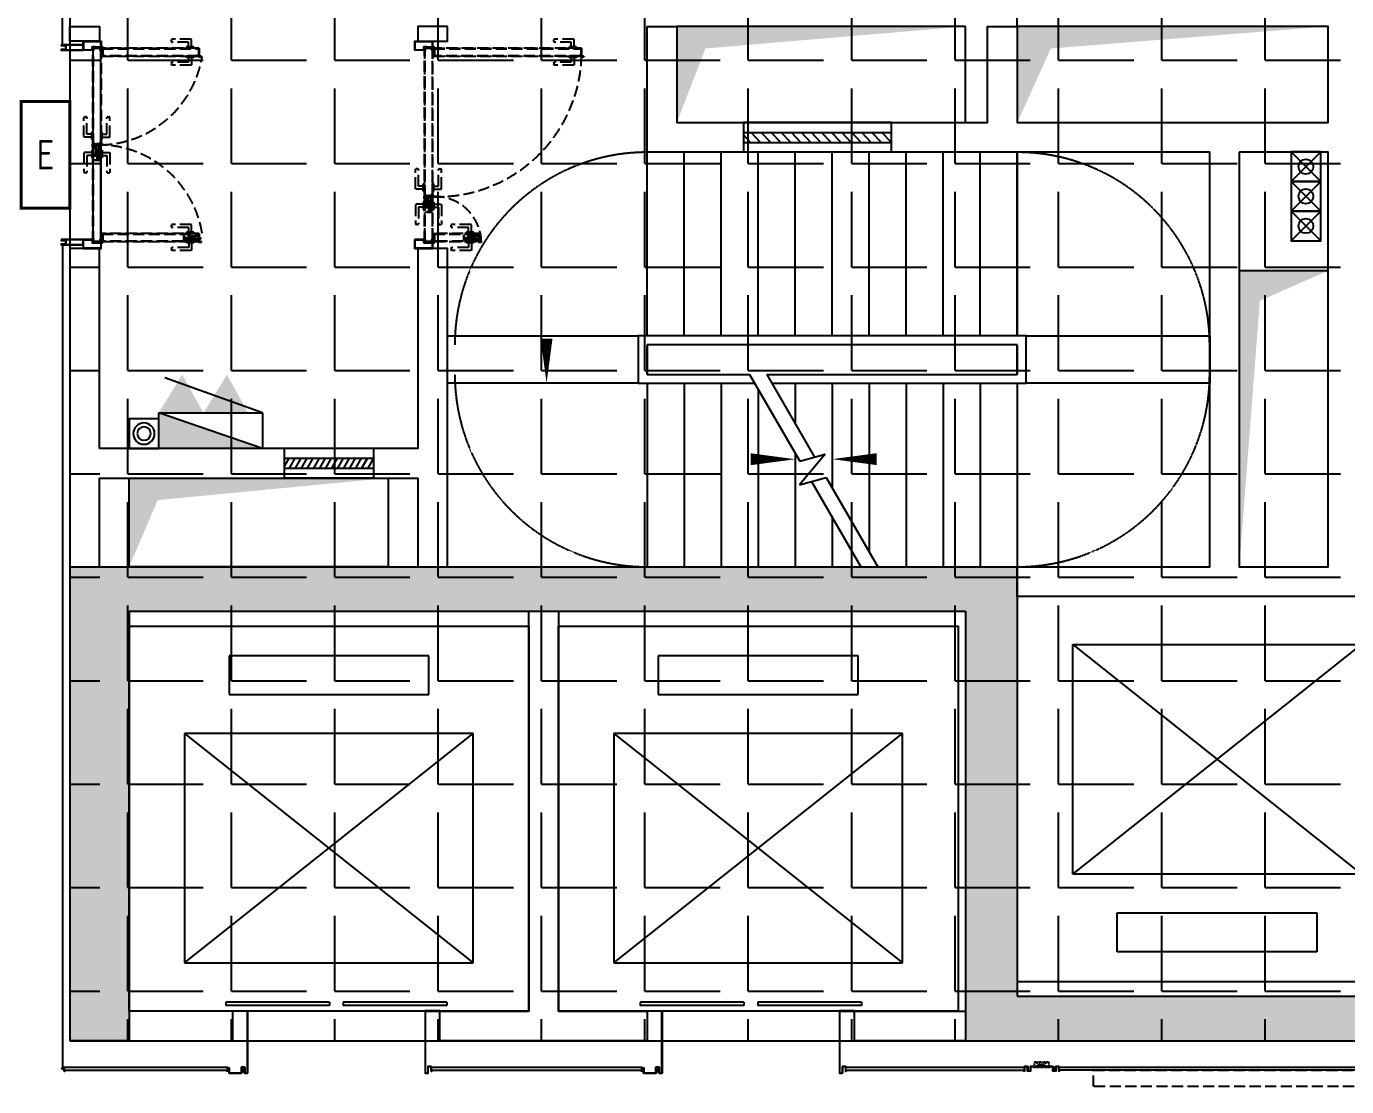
# Model space of a CAD drawing. Extents: x -284868 to 304789, y -137694 to 137894.
# Drawn here: x 134702 to 143621, y -12003 to -4843 of the extents above; entities that cross this region are included whole.
import ezdxf
from ezdxf.enums import TextEntityAlignment as Align

# ---------------------------------------------------------------- set-up
doc = ezdxf.new("R2010")
doc.units = 0
doc.linetypes.add('DASH', pattern=[0.35, 0.25, -0.1])
doc.layers.get('0').update_dxf_attribs({"linetype": 'CONTINUOUS'})
for name, color, linetype in [('0-墙', 4, 'CONTINUOUS'), ('0-建筑柱体', 251, 'CONTINUOUS'), ('0-消防栓(给排水)', 9, 'CONTINUOUS'), ('0-电梯', 3, 'CONTINUOUS'), ('0-窗', 11, 'CONTINUOUS'), ('0-非设计区域', 251, 'CONTINUOUS'), ('1P-DOOR-门扇', 2, 'CONTINUOUS'), ('1P-DP-门套', 2, 'CONTINUOUS'), ('EQUIP-应急', 3, 'CONTINUOUS'), ('P-完成面', 42, 'CONTINUOUS'), ('P-平面家具', 3, 'CONTINUOUS'), ('P-平面楼梯', 3, 'CONTINUOUS'), ('P-门扇', 6, 'CONTINUOUS')]:
    doc.layers.add(name, color=color, linetype=linetype)
doc.styles.add('_TEL_ATTDEF', font='GBENOR', dxfattribs={"width": 0.8, "height": 3, "bigfont": 'GBCBIG'})
doc.styles.add('_TEL_DIM', font='SIMPLEX', dxfattribs={"width": 0.8, "height": 3.5, "bigfont": 'HZTXT'})
pattern_1 = [(45, (-0.1692, 11.7), (-1.12253, 1.12253), []), (135, (-0.1692, 11.7), (-1.12253, -1.12253), [])]
pattern_2 = [(225, (0.1692, 38.3), (1.12253, -1.12253), []), (315, (0.1692, 38.3), (1.12253, 1.12253), [])]

# ---------------------------------------------------------------- blocks, each defined once
blk = doc.blocks.new('213r5467')
for p, q in [((-90909.2, -260063), (-90909.2, -260325.5)), ((-89559.2, -260063), (-90909.2, -260063)), ((-89559.2, -260325.5), (-89559.2, -260063)), ((-90909.2, -260325.5), (-89559.2, -260325.5)), ((-91209.2, -260588), (-91209.2, -262138)), ((-89259.2, -260588), (-91209.2, -260588)), ((-91209.2, -260588), (-89259.2, -262138)), ((-91209.2, -262138), (-89259.2, -260588)), ((-89259.2, -262138), (-89259.2, -260588)), ((-91209.2, -262138), (-89259.2, -262138))]:
    blk.add_line(p, q)
blk.add_lwpolyline([(-88884.2, -262463), (-91584.2, -262463), (-91584.2, -259863), (-88884.2, -259863), (-88884.2, -262463)])
blk = doc.blocks.new('sgASGHHHH')
for points in [[(-108645.8, -911224), (-109045.8, -910924), (-109045.8, -914124), (-108645.8, -914124)], [(-109045.8, -910924), (-108645.8, -911224), (-102995.8, -911224), (-102645.8, -910924)], [(-102645.8, -910924), (-102995.8, -911224), (-102995.8, -914124), (-102645.8, -913824)], [(-102645.8, -913824), (-102995.8, -914124), (-94145.8, -914124), (-94645.8, -913824)]]:
    blk.add_hatch(color=256).paths.add_polyline_path(points)
at = {"color": 4}
for p, q in [((-109045.8, -910924), (-109045.8, -914124)), ((-109045.8, -910924), (-102645.8, -910924)), ((-102645.8, -910924), (-102645.8, -913824)), ((-108645.8, -911224), (-108645.8, -914124)), ((-108645.8, -911224), (-102995.8, -911224)), ((-102995.8, -911224), (-102995.8, -914124)), ((-102645.8, -913824), (-94645.8, -913824)), ((-108645.8, -914124), (-109045.8, -914124)), ((-102995.8, -914124), (-94145.8, -914124))]:
    blk.add_line(p, q, dxfattribs=at)
blk = doc.blocks.new('A$C10332E08')
for p, q in [((250, 0), (0, 250)), ((250, 250), (0, 0))]:
    blk.add_line(p, q)
blk.add_lwpolyline([(0, 250), (250, 250), (250, 0), (0, 0)], close=True)
blk = doc.blocks.new('A$C2AC726D9')
for centre in [(18999.9, -23250), (18999.9, -23450), (18999.9, -23650)]:
    blk.add_circle(centre, 50)
at = {"xscale": -0.8000000000000087, "yscale": 0.8000000000000087, "zscale": 0.8, "rotation": 90}
for p in [(19099.9, -23150), (19099.9, -23350), (19099.9, -23550)]:
    blk.add_blockref('A$C10332E08', p, dxfattribs=at)
blk = doc.blocks.new('A$C5B4E3DF6')
for p, q in [((0, 240), (-658.7, 476.9)), ((-700, 0), (-700, 240)), ((0, 0), (-700, 240)), ((-700, 240), (0, 240)), ((0, 240), (0, 0)), ((0, 0), (-700, 0))]:
    blk.add_line(p, q)
for points in [[(-700, 240), (-541.4, 498.1), (-398.1, 240)], [(-398.1, 240), (-239.5, 498.1), (-96.1, 240)], [(-700, 0), (-700, 240), (0, 0)]]:
    blk.add_solid(points)
blk = doc.blocks.new('A$C2E9C7AB1')
blk.add_lwpolyline([(-200, 0), (0, 0), (0, -200), (-200, -200)], close=True)
for radius in [72.3, 45.5]:
    blk.add_circle((-100, -100), radius)
blk = doc.blocks.new('A$C3F6147FC')
blk.add_blockref('A$C5B4E3DF6', (1300, 7700))
at = {"xscale": -1, "rotation": 270}
blk.add_blockref('A$C2E9C7AB1', (600, 7900), dxfattribs=at)
blk = doc.blocks.new('$WINLIB2D$00000039')
at = {"color": 0}
for points in [[(-0.5, 0.5), (-0.5, -0.5)], [(0.5, 0.5), (-0.5, 0.5)], [(0.5, -0.5), (0.5, 0.5)], [(-0.5, 0.1667), (0.5, 0.1667)], [(-0.3839, -0.1667), (-0.448, 0.1667)], [(-0.3159, -0.1667), (-0.38, 0.1667)], [(-0.2479, -0.1667), (-0.312, 0.1667)], [(-0.1799, -0.1667), (-0.244, 0.1667)], [(-0.1119, -0.1667), (-0.176, 0.1667)], [(-0.0439, -0.1667), (-0.108, 0.1667)], [(0.0241, -0.1667), (-0.04, 0.1667)], [(0.0921, -0.1667), (0.028, 0.1667)], [(0.16, -0.1667), (0.0959, 0.1667)], [(0.228, -0.1667), (0.1639, 0.1667)], [(0.296, -0.1667), (0.2319, 0.1667)], [(0.364, -0.1667), (0.2999, 0.1667)], [(0.432, -0.1667), (0.3679, 0.1667)], [(0.5, -0.1667), (0.4359, 0.1667)], [(-0.4519, -0.1667), (-0.5, 0.0836)], [(-0.5, -0.1667), (0.5, -0.1667)], [(0.5, -0.5), (-0.5, -0.5)]]:
    blk.add_lwpolyline(points, dxfattribs=at)
blk = doc.blocks.new('$DORLIB2D$00000127')
at = {"color": 0}
for points in [[(-0.5333, 0.7949), (-0.5333, 0.6904)], [(-0.0333, 0.7949), (-0.5333, 0.7949)], [(-0.0333, 0.7949), (-0.0333, 0.6904)], [(0.5333, 0.7949), (0.0333, 0.7949)], [(0.0333, 0.7949), (0.0333, 0.6904)], [(0.5333, 0.7949), (0.5333, 0.6904)], [(-0.0333, 0.6904), (-0.5333, 0.6904)], [(0.5333, 0.6904), (0.0333, 0.6904)], [(0.5, 0.5), (-0.5, 0.5)]]:
    blk.add_lwpolyline(points, dxfattribs=at)
blk = doc.blocks.new('A$C00a7c3ed')
for p, q in [((-3800, -1240), (-3800, 0)), ((-3550, -1240), (-3550, 0)), ((-3300, -1240), (-3300, 0)), ((-3050, -1240), (-3050, 0)), ((-2800, -1240), (-2800, 0)), ((-2550, -1240), (-2550, 0)), ((-2300, -1240), (-2300, 0)), ((-2050, -1240), (-2050, 0)), ((-1800, -1240), (-1800, 0)), ((-1550, -1240), (-1550, 0)), ((-1300, -1240), (-1300, 0)), ((-1300, 0), (-1300, -1240)), ((-3860, -1240), (-3860, -1560)), ((-1240, -1240), (-3860, -1240)), ((-1240, -1560), (-1240, -1240)), ((-1300, -1300), (-3800, -1300)), ((-3800, -1300), (-3800, -1500)), ((-1300, -1300), (-3800, -1300)), ((-3800, -1500), (-3800, -1300)), ((-1300, -1500), (-1300, -1300)), ((-1300, -1300), (-1300, -1500)), ((-3800, -1500), (-3108, -1500)), ((-3800, -1500), (-3108, -1500)), ((-3108, -1500), (-2769.9, -2085.6)), ((-2992.5, -1500), (-1300, -1500)), ((-2992.5, -1500), (-2669.9, -2058.8)), ((-2992.5, -1500), (-1300, -1500)), ((-3860, -1560), (-3073.4, -1560)), ((-3800, -1560), (-3800, -2800)), ((-3550, -1560), (-3550, -2800)), ((-3300, -1560), (-3300, -2800)), ((-3050, -1600.5), (-3050, -2800)), ((-2957.9, -1560), (-1240, -1560)), ((-2800, -1560), (-2800, -1833.5)), ((-2550, -1560), (-2550, -2266.5)), ((-2300, -1560), (-2300, -2699.5)), ((-2050, -1560), (-2050, -2800)), ((-1800, -1560), (-1800, -2800)), ((-1550, -1560), (-1550, -2800)), ((-1300, -1560), (-1300, -2800)), ((-1300, -1560), (-1300, -2800)), ((-2800, -2033.5), (-2800, -2800)), ((-2597.6, -2039.4), (-2770.5, -2245.5)), ((-2769.9, -2085.6), (-2597.6, -2039.4)), ((-2770.5, -2245.5), (-2590.1, -2197.1)), ((-2690.1, -2223.9), (-2357.5, -2800)), ((-2590.1, -2197.1), (-2242, -2800)), ((-2550, -2466.5), (-2550, -2800))]:
    blk.add_line(p, q)
at = {"linetype": 'DASH'}
for points in [[(-3800, 0, 0.414206), (-5100, -1300)], [(-1300, 0, -0.414214), (0, -1300)], [(-3800, -2800, -0.41422), (-5100, -1500)], [(-1300, -2800, 0.414214), (0, -1500)]]:
    blk.add_lwpolyline(points, format="xyb", dxfattribs=at)
for points in [[(-3925, -650, 0, 0, 0), (-604.2, -650, 0, 0, 0), (-604.2, -2072.6, 0, 0, 0), (-2550, -2072.6, 0, 80, 0), (-2250, -2072.6, 0, 0, 0)], [(-4480, -1147.5, 0, 0, 0), (-4480, -1560, 0, 80, 0), (-4480, -1260, 0, 0, 0)], [(-3925, -2073.2, 0, 0, 0), (-2800, -2073.2, 0, 80, 0), (-3100, -2073.2, 0, 0, 0)]]:
    blk.add_lwpolyline(points, format="xyseb")
for points in [[(-5150, -1240), (-3860, -1240), (-3860, -1560), (-5150, -1560)], [(-1240, -1240), (0, -1240), (0, -1560), (-1240, -1560)]]:
    blk.add_lwpolyline(points, close=True)
blk = doc.blocks.new('A$C7A304ED9')
at = {"linetype": 'DASH', "ltscale": 0.1}
for p, q in [((-50, 28.5), (50, -1.5)), ((50, 28.5), (-50, -1.5))]:
    blk.add_line(p, q, dxfattribs=at)
blk.add_lwpolyline([(120, -26.5), (120, -31.5), (115, -31.5), (115, -1.5), (95, -1.5), (95, -31.5), (75, -31.5), (75, -1.5), (-75, -1.5), (-75, -31.5), (-95, -31.5), (-95, -1.5), (-115, -1.5), (-115, -31.5), (-120, -31.5), (-120, -26.5), (-118.5, -26.5), (-118.5, -30), (-116.5, -30), (-116.5, 0), (-93.5, 0), (-93.5, -30), (-76.5, -30), (-76.5, 0), (76.5, 0), (76.5, -30), (93.5, -30), (93.5, 0), (116.5, 0), (116.5, -30), (118.5, -30), (118.5, -26.5), (120, -26.5)])
for points in [[(-50, -1.5), (50, -1.5), (50, 28.5), (-50, 28.5)], [(-60, -6.5), (60, -6.5), (60, -1.5), (-60, -1.5)]]:
    blk.add_lwpolyline(points, close=True, dxfattribs=at)
blk = doc.blocks.new('A$C6C5C068E')
h = blk.add_hatch()
h.set_pattern_fill('ANSI32', color=256, scale=0.2, style=0)
h.set_pattern_definition([(45, (506565838.6591, 131390591.2148), (-1.3470384181604, 1.3470384181604), []), (45, (506565839.5572, 131390591.2148), (-1.3470384181604, 1.3470384181604), [])])
h.paths.add_polyline_path([(11.2, 11.2), (-3.8, 11.2), (-3.8, 13.8), (0, 13.8), (0, 15), (-5, 15), (-5, 10), (10, 10), (10, -5), (15, -5), (15, 0), (13.8, 0), (13.8, -3.8), (11.2, -3.8)])
blk.add_lwpolyline([(11.2, 11.2), (-3.8, 11.2), (-3.8, 13.8), (0, 13.8), (0, 15), (-5, 15), (-5, 10), (10, 10), (10, -5), (15, -5), (15, 0), (13.8, 0), (13.8, -3.8), (11.2, -3.8)], close=True)
blk = doc.blocks.new('A$C611527F21')
h = blk.add_hatch(color=7)
h.dxf.hatch_style = 1
h.set_gradient(color1=(255, 255, 255), color2=(255, 255, 0), tint=1, name='CYLINDER')
h.paths.add_polyline_path([(1340, -405), (1340, -380), (1320, -380), (1320, -406), (1325, -410), (1335, -410)])
for points in [[(60, -375), (60, -405), (55, -405), (55, -400), (56.5, -400), (56.5, -403.5), (58.5, -403.5), (58.5, -373.5), (81.5, -373.5), (81.5, -418.5), (98.5, -418.5), (98.5, 0), (0, 0), (0, 1.5), (100, 1.5), (100, -420), (80, -420), (80, -375), (60, -375)], [(1438.5, -400), (1438.5, -403.5), (1436.5, -403.5), (1436.5, -383.5), (1423.5, -383.5), (1423.5, -418.5), (1341.5, -418.5), (1341.5, -378.5), (1318.5, -378.5), (1318.5, -418.5), (1301.5, -418.5), (1301.5, 0), (1400, 0), (1400, 1.5), (1300, 1.5), (1300, -420), (1320, -420), (1320, -380), (1340, -380), (1340, -420), (1425, -420), (1425, -385), (1435, -385), (1435, -405), (1440, -405), (1440, -400), (1438.5, -400)]]:
    blk.add_lwpolyline(points)
blk.add_lwpolyline([(1340, -405), (1340, -380), (1320, -380), (1320, -406), (1325, -410), (1335, -410)], close=True)
blk = doc.blocks.new('A$C612A7C51')
for p, q in [((0.2, 34.9), (2.5, 34.9)), ((0.2, 34.9), (0.2, -1.2)), ((2.5, 34.9), (2.5, -1.2)), ((0.2, -1.2), (0.6, -3.1))]:
    blk.add_line(p, q)
for centre, radius, start, end in [((1.4, -6.7), 5.62, 101.53696, 78.46304), ((1.4, -6.7), 3.75, 100.86771, 85.47503), ((3.5, -0.1), 3.43, 199.35235, 238.0625)]:
    blk.add_arc(centre, radius, start, end)
blk = doc.blocks.new('A$C46293241')
at = {"layer": '1P-DP-门套'}
h = blk.add_hatch(dxfattribs=at)
h.set_pattern_fill('ANSI37', color=8, scale=0.3, style=0)
h.set_pattern_definition([(45, (-55.7338, 55.9993), (-0.67352, 0.67352), []), (135, (-55.7338, 55.9993), (-0.67352, -0.67352), [])])
h.paths.add_polyline_path([(-44.4, 58), (-44.4, 56), (-55.7, 56), (-55.7, 58)])
h = blk.add_hatch(dxfattribs=at)
h.set_pattern_fill('ANSI37', color=8, scale=0.3, style=0)
h.set_pattern_definition([(45, (-40.75, 41.9725), (-0.67352, 0.67352), []), (135, (-40.75, 41.9725), (-0.67352, -0.67352), [])])
h.paths.add_polyline_path([(-38.7, 42), (-40.7, 42), (-40.7, 56.7), (-38.7, 56.7)])
at = {"layer": '1P-DP-门套', "color": 8}
for points in [[(-44.4, 58), (-44.4, 56), (-55.7, 56), (-55.7, 58)], [(-38.7, 42), (-40.7, 42), (-40.7, 56.7), (-38.7, 56.7)]]:
    blk.add_lwpolyline(points, close=True, dxfattribs=at)
at = {"layer": 'P-完成面'}
blk.add_lwpolyline([(-39.3, 40.1, 0.238815), (-38.7, 41.1), (-38.7, 58), (-60, 58), (-60, 120), (0, 120), (0, 100), (-1.2, 100), (-1.2, 118.8), (-58.8, 118.8), (-58.8, 59.2), (-37.5, 59.2), (-37.5, 40.5, -0.238815), (-38.1, 39.5), (-38.2, 39.4, 0.238815), (-38.7, 38.4), (-38.7, 1.2), (-1.2, 1.2), (-1.2, 20), (0, 20), (0, 0), (-39.9, 0), (-39.9, 39, -0.238815), (-39.4, 40), (-39.3, 40.1)], format="xyb", dxfattribs=at)
blk.add_lwpolyline([(-3.2, 113.6), (-1.2, 113.6), (-1.2, 5.6), (-3.2, 5.6)], close=True, dxfattribs=at)
blk = doc.blocks.new('A$C31043D8C')
at = {"layer": 'P-门扇', "color": 251, "linetype": 'DASH', "ltscale": 300}
for p, q in [((-25, 0), (-25, -6)), ((-25, 0), (25, 0)), ((25, 0), (25, -6)), ((-23, -8), (23, -8)), ((-10, -8), (-10, -55)), ((-5, -60), (122, -60)), ((10, -8), (10, -40)), ((10, -40), (122, -40)), ((127, -45), (127, -55))]:
    blk.add_line(p, q, dxfattribs=at)
for centre, radius, start, end in [((-23, -6), 2, 180, 270), ((-5, -55), 5, 180, 270), ((23, -6), 2, 270, 0), ((122, -45), 5, 0, 90), ((122, -55), 5, 270, 0)]:
    blk.add_arc(centre, radius, start, end, dxfattribs=at)
blk = doc.blocks.new('*U269')
at = {"layer": 'P-门扇', "linetype": 'DASH', "ltscale": 300}
h = blk.add_hatch(dxfattribs=at)
h.set_pattern_fill('ANSI37', color=251, scale=0.5, style=0)
h.set_pattern_definition(pattern_1)
h.paths.add_polyline_path([(2.3, 11.7), (2.3, 41.7), (-0.2, 41.7), (-0.2, 11.7)])
h = blk.add_hatch(dxfattribs=at)
h.set_pattern_fill('ANSI37', color=251, scale=0.2, style=0)
h.set_pattern_definition([(45, (657.35, 55.1438), (-0.449013, 0.449013), []), (135, (657.35, 55.1438), (-0.449013, -0.449013), [])])
h.paths.add_polyline_path([(657.4, 56), (669.3, 56), (669.3, 55.1), (657.4, 55.1)])
at = {"layer": 'P-门扇', "color": 251, "linetype": 'DASH', "ltscale": 300}
for points in [[(2.3, 11.7), (2.3, 41.7), (-0.2, 41.7), (-0.2, 11.7)], [(0.8, 54.2), (654.7, 54.2), (654.7, 51.2), (0.8, 51.2)], [(0.8, 3.8), (654.7, 3.8), (654.7, 0.8), (0.8, 0.8)], [(657.4, 56), (669.3, 56), (669.3, 55.1), (657.4, 55.1)]]:
    blk.add_lwpolyline(points, close=True, dxfattribs=at)
for points in [[(654.7, 57.6), (654.7, 0.8), (0.8, 0.8), (0.8, 10.8), (3.3, 10.8), (3.3, 24.1), (2.4, 24.1), (2.4, 11.6), (0, 11.6), (0, 0), (655.5, 0), (655.5, 56.8), (671.2, 56.8, 0.995191), (671.2, 57.6), (653.4, 57.6, 0.414214), (653.2, 57.4), (653.2, 55.2, -0.414214), (652.2, 54.2), (0.8, 54.2), (0.8, 42.5), (3.3, 42.5), (3.3, 24.2), (2.4, 24.2), (2.4, 41.8), (0, 41.8), (0, 55), (652.2, 55, 0.414214), (652.4, 55.2), (652.4, 57.4, -0.414214), (653.4, 58.4), (671.1, 58.4, -1), (671.2, 56), (657.4, 56), (657.4, 56.8)], [(6.5, 5), (19.8, 5), (19.8, 3.8), (19.8, 5), (6.5, 5, -0.414214), (6, 5.5), (6, 49.5, -0.414214), (6.5, 50), (19.8, 50), (19.8, 51.2), (6.5, 51.2, 0.414214), (4.8, 49.5), (4.8, 5.8, 0.414214), (6.8, 3.8), (19.8, 3.8)], [(651.4, 5), (638.2, 5), (638.2, 3.8), (638.2, 5), (651.4, 5, 0.414214), (652, 5.5), (652, 49.5, 0.414214), (651.4, 50), (638.2, 50), (638.2, 51.2), (651.4, 51.2, -0.414214), (653.2, 49.5), (653.2, 5.8, -0.414214), (651.1, 3.8), (638.2, 3.8)]]:
    blk.add_lwpolyline(points, format="xyb", dxfattribs=at)
at = {"layer": '1P-DOOR-门扇', "color": 8, "linetype": 'ByBlock', "rotation": 180}
blk.add_blockref('A$C31043D8C', (595.4, 55), dxfattribs=at)
at = {"layer": '1P-DOOR-门扇', "color": 8, "linetype": 'ByBlock', "xscale": -1}
blk.add_blockref('A$C31043D8C', (595.4, 0), dxfattribs=at)
blk = doc.blocks.new('*U270')
at = {"layer": 'P-门扇', "linetype": 'DASH', "ltscale": 300}
h = blk.add_hatch(dxfattribs=at)
h.set_pattern_fill('ANSI37', color=251, scale=0.5, style=0)
h.set_pattern_definition(pattern_1)
h.paths.add_polyline_path([(2.3, 11.7), (2.3, 41.7), (-0.2, 41.7), (-0.2, 11.7)])
h = blk.add_hatch(dxfattribs=at)
h.set_pattern_fill('ANSI37', color=251, scale=0.2, style=0)
h.set_pattern_definition([(45, (657.4896, 55.1438), (-0.449013, 0.449013), []), (135, (657.4896, 55.1438), (-0.449013, -0.449013), [])])
h.paths.add_polyline_path([(657.5, 56), (669.5, 56), (669.5, 55.1), (657.5, 55.1)])
at = {"layer": 'P-门扇', "color": 251, "linetype": 'DASH', "ltscale": 300}
for points in [[(2.3, 11.7), (2.3, 41.7), (-0.2, 41.7), (-0.2, 11.7)], [(0.8, 54.2), (654.8, 54.2), (654.8, 51.2), (0.8, 51.2)], [(0.8, 3.8), (654.8, 3.8), (654.8, 0.8), (0.8, 0.8)], [(657.5, 56), (669.5, 56), (669.5, 55.1), (657.5, 55.1)]]:
    blk.add_lwpolyline(points, close=True, dxfattribs=at)
for points in [[(654.8, 57.6), (654.8, 0.8), (0.8, 0.8), (0.8, 10.8), (3.3, 10.8), (3.3, 24.1), (2.4, 24.1), (2.4, 11.6), (0, 11.6), (0, 0), (655.6, 0), (655.6, 56.8), (671.3, 56.8, 0.995191), (671.3, 57.6), (653.5, 57.6, 0.414214), (653.3, 57.4), (653.3, 55.2, -0.414214), (652.3, 54.2), (0.8, 54.2), (0.8, 42.5), (3.3, 42.5), (3.3, 24.2), (2.4, 24.2), (2.4, 41.8), (0, 41.8), (0, 55), (652.3, 55, 0.414214), (652.5, 55.2), (652.5, 57.4, -0.414214), (653.5, 58.4), (671.3, 58.4, -1), (671.3, 56), (657.5, 56), (657.5, 56.8)], [(6.5, 5), (19.8, 5), (19.8, 3.8), (19.8, 5), (6.5, 5, -0.414214), (6, 5.5), (6, 49.5, -0.414214), (6.5, 50), (19.8, 50), (19.8, 51.2), (6.5, 51.2, 0.414214), (4.8, 49.5), (4.8, 5.8, 0.414214), (6.8, 3.8), (19.8, 3.8)], [(651.6, 5), (638.3, 5), (638.3, 3.8), (638.3, 5), (651.6, 5, 0.414214), (652.1, 5.5), (652.1, 49.5, 0.414214), (651.6, 50), (638.3, 50), (638.3, 51.2), (651.6, 51.2, -0.414214), (653.3, 49.5), (653.3, 5.8, -0.414214), (651.3, 3.8), (638.3, 3.8)]]:
    blk.add_lwpolyline(points, format="xyb", dxfattribs=at)
at = {"layer": '1P-DOOR-门扇', "color": 8, "linetype": 'ByBlock', "rotation": 180}
blk.add_blockref('A$C31043D8C', (595.6, 55), dxfattribs=at)
at = {"layer": '1P-DOOR-门扇', "color": 8, "linetype": 'ByBlock', "xscale": -1}
blk.add_blockref('A$C31043D8C', (595.6, 0), dxfattribs=at)
blk = doc.blocks.new('A$C0AC0499D')
at = {"layer": 'P-门扇', "color": 251, "linetype": 'DASH', "ltscale": 300}
for p, q in [((0, 6), (-12, 6)), ((-12, 4), (-12, 6)), ((-12, 4), (0, -6)), ((0, -10), (0, 10)), ((0, 10), (3, 10)), ((3, -10), (3, 10)), ((3, 8), (88, 8)), ((88, 8), (88, -8)), ((98.8, 0), (-13.9, 0)), ((-4, 0), (0, 0)), ((3, -10), (0, -10)), ((2, 0), (1.2, 0)), ((3, -8), (88, -8))]:
    blk.add_line(p, q, dxfattribs=at)
blk = doc.blocks.new('A$C6733057F')
at = {"layer": 'P-门扇', "color": 251, "linetype": 'DASH', "ltscale": 300}
blk.add_line((102.6, -21.2), (102.6, 21.2), dxfattribs=at)
for points in [[(3.5, 13.9), (102.6, 13.9), (102.6, -14.1), (3.5, -14.1)], [(3.5, 12.4), (101.1, 12.4), (101.1, -12.6), (3.5, -12.6)]]:
    blk.add_lwpolyline(points, dxfattribs=at)
at = {"layer": '1P-DOOR-门扇', "color": 8}
blk.add_blockref('A$C31043D8C', (60, -25), dxfattribs=at)
at = {"layer": 'P-门扇', "color": 251, "linetype": 'DASH', "ltscale": 300, "extrusion": (0, 0, -1), "zscale": -1, "rotation": 180}
blk.add_blockref('A$C0AC0499D', (0, 0), dxfattribs=at)
blk = doc.blocks.new('*U267')
at = {"layer": 'P-门扇', "linetype": 'DASH', "ltscale": 300}
h = blk.add_hatch(dxfattribs=at)
h.set_pattern_fill('ANSI37', color=251, scale=0.5, angle=180, style=0)
h.set_pattern_definition(pattern_2)
h.paths.add_polyline_path([(-2.3, 38.3), (-2.3, 8.3), (0.2, 8.3), (0.2, 38.3)])
h = blk.add_hatch(dxfattribs=at)
h.set_pattern_fill('ANSI37', color=251, scale=0.2, angle=180, style=0)
h.set_pattern_definition([(225, (-657.4896, -5.1438), (0.449013, -0.449013), []), (315, (-657.4896, -5.1438), (0.449013, 0.449013), [])])
h.paths.add_polyline_path([(-657.5, -6), (-669.5, -6), (-669.5, -5.1), (-657.5, -5.1)])
at = {"layer": 'P-门扇', "color": 251, "linetype": 'DASH', "ltscale": 300}
for points in [[(-654.8, -7.6), (-654.8, 49.2), (-0.8, 49.2), (-0.8, 39.2), (-3.3, 39.2), (-3.3, 25.9), (-2.4, 25.9), (-2.4, 38.4), (0, 38.4), (0, 50), (-655.6, 50), (-655.6, -6.8), (-671.3, -6.8, 0.995191), (-671.3, -7.6), (-653.5, -7.6, 0.414214), (-653.3, -7.4), (-653.3, -5.2, -0.414214), (-652.3, -4.2), (-0.8, -4.2), (-0.8, 7.5), (-3.3, 7.5), (-3.3, 25.8), (-2.4, 25.8), (-2.4, 8.2), (0, 8.2), (0, -5), (-652.3, -5, 0.414214), (-652.5, -5.2), (-652.5, -7.4, -0.414214), (-653.5, -8.4), (-671.3, -8.4, -1), (-671.3, -6), (-657.5, -6), (-657.5, -6.8)], [(-651.6, 45), (-638.3, 45), (-638.3, 46.2), (-638.3, 45), (-651.6, 45, 0.414214), (-652.1, 44.5), (-652.1, 0.5, 0.414214), (-651.6, 0), (-638.3, 0), (-638.3, -1.2), (-651.6, -1.2, -0.414214), (-653.3, 0.5), (-653.3, 44.2, -0.414214), (-651.3, 46.2), (-638.3, 46.2)], [(-6.5, 45), (-19.8, 45), (-19.8, 46.2), (-19.8, 45), (-6.5, 45, -0.414214), (-6, 44.5), (-6, 0.5, -0.414214), (-6.5, 0), (-19.8, 0), (-19.8, -1.2), (-6.5, -1.2, 0.414214), (-4.8, 0.5), (-4.8, 44.2, 0.414214), (-6.8, 46.2), (-19.8, 46.2)]]:
    blk.add_lwpolyline(points, format="xyb", dxfattribs=at)
for points in [[(-0.8, 46.2), (-654.8, 46.2), (-654.8, 49.2), (-0.8, 49.2)], [(-2.3, 38.3), (-2.3, 8.3), (0.2, 8.3), (0.2, 38.3)], [(-657.5, -6), (-669.5, -6), (-669.5, -5.1), (-657.5, -5.1)], [(-0.8, -4.2), (-654.8, -4.2), (-654.8, -1.2), (-0.8, -1.2)]]:
    blk.add_lwpolyline(points, close=True, dxfattribs=at)
at = {"layer": 'P-门扇', "color": 251, "linetype": 'DASH', "ltscale": 300, "extrusion": (0, 0, -1), "zscale": -1, "rotation": 180}
blk.add_blockref('A$C31043D8C', (595.6, 50), dxfattribs=at)
at = {"layer": 'P-门扇', "color": 251, "linetype": 'DASH', "ltscale": 300}
blk.add_blockref('A$C6733057F', (-655.6, 20), dxfattribs=at)
blk = doc.blocks.new('*U268')
at = {"layer": 'P-门扇', "linetype": 'DASH', "ltscale": 300}
h = blk.add_hatch(dxfattribs=at)
h.set_pattern_fill('ANSI37', color=251, scale=0.5, angle=180, style=0)
h.set_pattern_definition(pattern_2)
h.paths.add_polyline_path([(-2.3, 38.3), (-2.3, 8.3), (0.2, 8.3), (0.2, 38.3)])
h = blk.add_hatch(dxfattribs=at)
h.set_pattern_fill('ANSI37', color=251, scale=0.2, angle=180, style=0)
h.set_pattern_definition([(225, (-657.35, -5.1438), (0.449013, -0.449013), []), (315, (-657.35, -5.1438), (0.449013, 0.449013), [])])
h.paths.add_polyline_path([(-657.4, -6), (-669.3, -6), (-669.3, -5.1), (-657.4, -5.1)])
at = {"layer": 'P-门扇', "color": 251, "linetype": 'DASH', "ltscale": 300}
for points in [[(-654.7, -7.6), (-654.7, 49.2), (-0.8, 49.2), (-0.8, 39.2), (-3.3, 39.2), (-3.3, 25.9), (-2.4, 25.9), (-2.4, 38.4), (0, 38.4), (0, 50), (-655.5, 50), (-655.5, -6.8), (-671.2, -6.8, 0.995191), (-671.2, -7.6), (-653.4, -7.6, 0.414214), (-653.2, -7.4), (-653.2, -5.2, -0.414214), (-652.2, -4.2), (-0.8, -4.2), (-0.8, 7.5), (-3.3, 7.5), (-3.3, 25.8), (-2.4, 25.8), (-2.4, 8.2), (0, 8.2), (0, -5), (-652.2, -5, 0.414214), (-652.4, -5.2), (-652.4, -7.4, -0.414214), (-653.4, -8.4), (-671.1, -8.4, -1), (-671.2, -6), (-657.4, -6), (-657.4, -6.8)], [(-651.5, 45), (-638.2, 45), (-638.2, 46.2), (-638.2, 45), (-651.5, 45, 0.414214), (-652, 44.5), (-652, 0.5, 0.414214), (-651.5, 0), (-638.2, 0), (-638.2, -1.2), (-651.5, -1.2, -0.414214), (-653.2, 0.5), (-653.2, 44.2, -0.414214), (-651.2, 46.2), (-638.2, 46.2)], [(-6.5, 45), (-19.8, 45), (-19.8, 46.2), (-19.8, 45), (-6.5, 45, -0.414214), (-6, 44.5), (-6, 0.5, -0.414214), (-6.5, 0), (-19.8, 0), (-19.8, -1.2), (-6.5, -1.2, 0.414214), (-4.8, 0.5), (-4.8, 44.2, 0.414214), (-6.8, 46.2), (-19.8, 46.2)]]:
    blk.add_lwpolyline(points, format="xyb", dxfattribs=at)
for points in [[(-0.8, 46.2), (-654.7, 46.2), (-654.7, 49.2), (-0.8, 49.2)], [(-2.3, 38.3), (-2.3, 8.3), (0.2, 8.3), (0.2, 38.3)], [(-657.4, -6), (-669.3, -6), (-669.3, -5.1), (-657.4, -5.1)], [(-0.8, -4.2), (-654.7, -4.2), (-654.7, -1.2), (-0.8, -1.2)]]:
    blk.add_lwpolyline(points, close=True, dxfattribs=at)
at = {"layer": 'P-门扇', "color": 251, "linetype": 'DASH', "ltscale": 300, "extrusion": (0, 0, -1), "zscale": -1, "rotation": 180}
blk.add_blockref('A$C31043D8C', (595.5, 50), dxfattribs=at)
at = {"layer": 'P-门扇', "color": 251, "linetype": 'DASH', "ltscale": 300}
blk.add_blockref('A$C6733057F', (-655.5, 20), dxfattribs=at)
blk = doc.blocks.new('*U277')
at = {"layer": 'P-门扇', "linetype": 'DASH', "ltscale": 300}
h = blk.add_hatch(dxfattribs=at)
h.set_pattern_fill('ANSI37', color=251, scale=0.5, style=0)
h.set_pattern_definition(pattern_1)
h.paths.add_polyline_path([(2.3, 11.7), (2.3, 41.7), (-0.2, 41.7), (-0.2, 11.7)])
h = blk.add_hatch(dxfattribs=at)
h.set_pattern_fill('ANSI37', color=251, scale=0.2, style=0)
h.set_pattern_definition([(45, (1001.9, 55.1438), (-0.449013, 0.449013), []), (135, (1001.9, 55.1438), (-0.449013, -0.449013), [])])
h.paths.add_polyline_path([(1001.9, 56), (1013.9, 56), (1013.9, 55.1), (1001.9, 55.1)])
at = {"layer": 'P-门扇', "color": 251, "linetype": 'DASH', "ltscale": 300}
for points in [[(2.3, 11.7), (2.3, 41.7), (-0.2, 41.7), (-0.2, 11.7)], [(0.8, 54.2), (999.2, 54.2), (999.2, 51.2), (0.8, 51.2)], [(0.8, 3.8), (999.2, 3.8), (999.2, 0.8), (0.8, 0.8)], [(1001.9, 56), (1013.9, 56), (1013.9, 55.1), (1001.9, 55.1)]]:
    blk.add_lwpolyline(points, close=True, dxfattribs=at)
for points in [[(999.2, 57.6), (999.2, 0.8), (0.8, 0.8), (0.8, 10.8), (3.3, 10.8), (3.3, 24.1), (2.4, 24.1), (2.4, 11.6), (0, 11.6), (0, 0), (1000, 0), (1000, 56.8), (1015.7, 56.8, 0.995191), (1015.7, 57.6), (997.9, 57.6, 0.414214), (997.7, 57.4), (997.7, 55.2, -0.414214), (996.7, 54.2), (0.8, 54.2), (0.8, 42.5), (3.3, 42.5), (3.3, 24.2), (2.4, 24.2), (2.4, 41.8), (0, 41.8), (0, 55), (996.7, 55, 0.414214), (996.9, 55.2), (996.9, 57.4, -0.414214), (997.9, 58.4), (1015.7, 58.4, -1), (1015.7, 56), (1001.9, 56), (1001.9, 56.8)], [(6.5, 5), (19.8, 5), (19.8, 3.8), (19.8, 5), (6.5, 5, -0.414214), (6, 5.5), (6, 49.5, -0.414214), (6.5, 50), (19.8, 50), (19.8, 51.2), (6.5, 51.2, 0.414214), (4.8, 49.5), (4.8, 5.8, 0.414214), (6.8, 3.8), (19.8, 3.8)], [(996, 5), (982.7, 5), (982.7, 3.8), (982.7, 5), (996, 5, 0.414214), (996.5, 5.5), (996.5, 49.5, 0.414214), (996, 50), (982.7, 50), (982.7, 51.2), (996, 51.2, -0.414214), (997.7, 49.5), (997.7, 5.8, -0.414214), (995.7, 3.8), (982.7, 3.8)]]:
    blk.add_lwpolyline(points, format="xyb", dxfattribs=at)
at = {"layer": '1P-DOOR-门扇', "color": 8, "linetype": 'ByBlock', "rotation": 180}
blk.add_blockref('A$C31043D8C', (940, 55), dxfattribs=at)
at = {"layer": '1P-DOOR-门扇', "color": 8, "linetype": 'ByBlock', "xscale": -1}
blk.add_blockref('A$C31043D8C', (940, 0), dxfattribs=at)
blk = doc.blocks.new('*U278')
at = {"layer": 'P-门扇', "linetype": 'DASH', "ltscale": 300}
h = blk.add_hatch(dxfattribs=at)
h.set_pattern_fill('ANSI37', color=251, scale=0.5, style=0)
h.set_pattern_definition(pattern_1)
h.paths.add_polyline_path([(2.3, 11.7), (2.3, 41.7), (-0.2, 41.7), (-0.2, 11.7)])
h = blk.add_hatch(dxfattribs=at)
h.set_pattern_fill('ANSI37', color=251, scale=0.2, style=0)
h.set_pattern_definition([(45, (1007.4888, 55.1438), (-0.449013, 0.449013), []), (135, (1007.4888, 55.1438), (-0.449013, -0.449013), [])])
h.paths.add_polyline_path([(1007.5, 56), (1019.5, 56), (1019.5, 55.1), (1007.5, 55.1)])
at = {"layer": 'P-门扇', "color": 251, "linetype": 'DASH', "ltscale": 300}
for points in [[(2.3, 11.7), (2.3, 41.7), (-0.2, 41.7), (-0.2, 11.7)], [(0.8, 54.2), (1004.8, 54.2), (1004.8, 51.2), (0.8, 51.2)], [(0.8, 3.8), (1004.8, 3.8), (1004.8, 0.8), (0.8, 0.8)], [(1007.5, 56), (1019.5, 56), (1019.5, 55.1), (1007.5, 55.1)]]:
    blk.add_lwpolyline(points, close=True, dxfattribs=at)
for points in [[(1004.8, 57.6), (1004.8, 0.8), (0.8, 0.8), (0.8, 10.8), (3.3, 10.8), (3.3, 24.1), (2.4, 24.1), (2.4, 11.6), (0, 11.6), (0, 0), (1005.6, 0), (1005.6, 56.8), (1021.3, 56.8, 0.995191), (1021.3, 57.6), (1003.5, 57.6, 0.414214), (1003.3, 57.4), (1003.3, 55.2, -0.414214), (1002.3, 54.2), (0.8, 54.2), (0.8, 42.5), (3.3, 42.5), (3.3, 24.2), (2.4, 24.2), (2.4, 41.8), (0, 41.8), (0, 55), (1002.3, 55, 0.414214), (1002.5, 55.2), (1002.5, 57.4, -0.414214), (1003.5, 58.4), (1021.3, 58.4, -1), (1021.3, 56), (1007.5, 56), (1007.5, 56.8)], [(6.5, 5), (19.8, 5), (19.8, 3.8), (19.8, 5), (6.5, 5, -0.414214), (6, 5.5), (6, 49.5, -0.414214), (6.5, 50), (19.8, 50), (19.8, 51.2), (6.5, 51.2, 0.414214), (4.8, 49.5), (4.8, 5.8, 0.414214), (6.8, 3.8), (19.8, 3.8)], [(1001.6, 5), (988.3, 5), (988.3, 3.8), (988.3, 5), (1001.6, 5, 0.414214), (1002.1, 5.5), (1002.1, 49.5, 0.414214), (1001.6, 50), (988.3, 50), (988.3, 51.2), (1001.6, 51.2, -0.414214), (1003.3, 49.5), (1003.3, 5.8, -0.414214), (1001.3, 3.8), (988.3, 3.8)]]:
    blk.add_lwpolyline(points, format="xyb", dxfattribs=at)
at = {"layer": '1P-DOOR-门扇', "color": 8, "linetype": 'ByBlock', "rotation": 180}
blk.add_blockref('A$C31043D8C', (945.6, 55), dxfattribs=at)
at = {"layer": '1P-DOOR-门扇', "color": 8, "linetype": 'ByBlock', "xscale": -1}
blk.add_blockref('A$C31043D8C', (945.6, 0), dxfattribs=at)
blk = doc.blocks.new('*U279')
at = {"layer": 'P-门扇', "linetype": 'DASH', "ltscale": 300}
h = blk.add_hatch(dxfattribs=at)
h.set_pattern_fill('ANSI37', color=251, scale=0.5, angle=180, style=0)
h.set_pattern_definition(pattern_2)
h.paths.add_polyline_path([(-2.3, 38.3), (-2.3, 8.3), (0.2, 8.3), (0.2, 38.3)])
h = blk.add_hatch(dxfattribs=at)
h.set_pattern_fill('ANSI37', color=251, scale=0.2, angle=180, style=0)
h.set_pattern_definition([(225, (-307.4904, -5.1438), (0.449013, -0.449013), []), (315, (-307.4904, -5.1438), (0.449013, 0.449013), [])])
h.paths.add_polyline_path([(-307.5, -6), (-319.5, -6), (-319.5, -5.1), (-307.5, -5.1)])
at = {"layer": 'P-门扇', "color": 251, "linetype": 'DASH', "ltscale": 300}
for points in [[(-304.8, -7.6), (-304.8, 49.2), (-0.8, 49.2), (-0.8, 39.2), (-3.3, 39.2), (-3.3, 25.9), (-2.4, 25.9), (-2.4, 38.4), (0, 38.4), (0, 50), (-305.6, 50), (-305.6, -6.8), (-321.3, -6.8, 0.995191), (-321.3, -7.6), (-303.5, -7.6, 0.414214), (-303.3, -7.4), (-303.3, -5.2, -0.414214), (-302.3, -4.2), (-0.8, -4.2), (-0.8, 7.5), (-3.3, 7.5), (-3.3, 25.8), (-2.4, 25.8), (-2.4, 8.2), (0, 8.2), (0, -5), (-302.3, -5, 0.414214), (-302.5, -5.2), (-302.5, -7.4, -0.414214), (-303.5, -8.4), (-321.3, -8.4, -1), (-321.3, -6), (-307.5, -6), (-307.5, -6.8)], [(-301.6, 45), (-288.3, 45), (-288.3, 46.2), (-288.3, 45), (-301.6, 45, 0.414214), (-302.1, 44.5), (-302.1, 0.5, 0.414214), (-301.6, 0), (-288.3, 0), (-288.3, -1.2), (-301.6, -1.2, -0.414214), (-303.3, 0.5), (-303.3, 44.2, -0.414214), (-301.3, 46.2), (-288.3, 46.2)], [(-6.5, 45), (-19.8, 45), (-19.8, 46.2), (-19.8, 45), (-6.5, 45, -0.414214), (-6, 44.5), (-6, 0.5, -0.414214), (-6.5, 0), (-19.8, 0), (-19.8, -1.2), (-6.5, -1.2, 0.414214), (-4.8, 0.5), (-4.8, 44.2, 0.414214), (-6.8, 46.2), (-19.8, 46.2)]]:
    blk.add_lwpolyline(points, format="xyb", dxfattribs=at)
for points in [[(-0.8, 46.2), (-304.8, 46.2), (-304.8, 49.2), (-0.8, 49.2)], [(-2.3, 38.3), (-2.3, 8.3), (0.2, 8.3), (0.2, 38.3)], [(-307.5, -6), (-319.5, -6), (-319.5, -5.1), (-307.5, -5.1)], [(-0.8, -4.2), (-304.8, -4.2), (-304.8, -1.2), (-0.8, -1.2)]]:
    blk.add_lwpolyline(points, close=True, dxfattribs=at)
at = {"layer": 'P-门扇', "color": 251, "linetype": 'DASH', "ltscale": 300, "extrusion": (0, 0, -1), "zscale": -1, "rotation": 180}
blk.add_blockref('A$C31043D8C', (245.6, 50), dxfattribs=at)
at = {"layer": 'P-门扇', "color": 251, "linetype": 'DASH', "ltscale": 300}
blk.add_blockref('A$C6733057F', (-305.6, 20), dxfattribs=at)
blk = doc.blocks.new('*U276')
at = {"layer": 'P-门扇', "linetype": 'DASH', "ltscale": 300}
h = blk.add_hatch(dxfattribs=at)
h.set_pattern_fill('ANSI37', color=251, scale=0.5, angle=180, style=0)
h.set_pattern_definition(pattern_2)
h.paths.add_polyline_path([(-2.3, 38.3), (-2.3, 8.3), (0.2, 8.3), (0.2, 38.3)])
h = blk.add_hatch(dxfattribs=at)
h.set_pattern_fill('ANSI37', color=251, scale=0.2, angle=180, style=0)
h.set_pattern_definition([(225, (-307.9, -5.1438), (0.449013, -0.449013), []), (315, (-307.9, -5.1438), (0.449013, 0.449013), [])])
h.paths.add_polyline_path([(-307.9, -6), (-319.9, -6), (-319.9, -5.1), (-307.9, -5.1)])
at = {"layer": 'P-门扇', "color": 251, "linetype": 'DASH', "ltscale": 300}
for points in [[(-305.2, -7.6), (-305.2, 49.2), (-0.8, 49.2), (-0.8, 39.2), (-3.3, 39.2), (-3.3, 25.9), (-2.4, 25.9), (-2.4, 38.4), (0, 38.4), (0, 50), (-306, 50), (-306, -6.8), (-321.7, -6.8, 0.995191), (-321.7, -7.6), (-303.9, -7.6, 0.414214), (-303.7, -7.4), (-303.7, -5.2, -0.414214), (-302.7, -4.2), (-0.8, -4.2), (-0.8, 7.5), (-3.3, 7.5), (-3.3, 25.8), (-2.4, 25.8), (-2.4, 8.2), (0, 8.2), (0, -5), (-302.7, -5, 0.414214), (-302.9, -5.2), (-302.9, -7.4, -0.414214), (-303.9, -8.4), (-321.7, -8.4, -1), (-321.7, -6), (-307.9, -6), (-307.9, -6.8)], [(-302, 45), (-288.7, 45), (-288.7, 46.2), (-288.7, 45), (-302, 45, 0.414214), (-302.5, 44.5), (-302.5, 0.5, 0.414214), (-302, 0), (-288.7, 0), (-288.7, -1.2), (-302, -1.2, -0.414214), (-303.7, 0.5), (-303.7, 44.2, -0.414214), (-301.7, 46.2), (-288.7, 46.2)], [(-6.5, 45), (-19.8, 45), (-19.8, 46.2), (-19.8, 45), (-6.5, 45, -0.414214), (-6, 44.5), (-6, 0.5, -0.414214), (-6.5, 0), (-19.8, 0), (-19.8, -1.2), (-6.5, -1.2, 0.414214), (-4.8, 0.5), (-4.8, 44.2, 0.414214), (-6.8, 46.2), (-19.8, 46.2)]]:
    blk.add_lwpolyline(points, format="xyb", dxfattribs=at)
for points in [[(-0.8, 46.2), (-305.2, 46.2), (-305.2, 49.2), (-0.8, 49.2)], [(-2.3, 38.3), (-2.3, 8.3), (0.2, 8.3), (0.2, 38.3)], [(-307.9, -6), (-319.9, -6), (-319.9, -5.1), (-307.9, -5.1)], [(-0.8, -4.2), (-305.2, -4.2), (-305.2, -1.2), (-0.8, -1.2)]]:
    blk.add_lwpolyline(points, close=True, dxfattribs=at)
at = {"layer": 'P-门扇', "color": 251, "linetype": 'DASH', "ltscale": 300, "extrusion": (0, 0, -1), "zscale": -1, "rotation": 180}
blk.add_blockref('A$C31043D8C', (246, 50), dxfattribs=at)
at = {"layer": 'P-门扇', "color": 251, "linetype": 'DASH', "ltscale": 300}
blk.add_blockref('A$C6733057F', (-306, 20), dxfattribs=at)
blk = doc.blocks.new('$equip$00002534')
for p, q in [((-0.72, 0.66), (-0.72, 0)), ((0.72, 0.66), (-0.72, 0.66)), ((0.72, 0), (0.72, 0.66)), ((-0.72, 0), (0.72, 0))]:
    blk.add_line(p, q)
at = {"const_width": 0.04}
blk.add_lwpolyline([(-0.72, 0.66), (-0.72, 0), (0.72, 0), (0.72, 0.66), (-0.72, 0.66), (-0.72, 0)], dxfattribs=at)
for p in [(0, 0.66), (-0.72, 0.33), (0.72, 0.33), (0, 0)]:
    blk.add_point(p)
at = {"color": 7, "style": '_TEL_DIM'}
blk.add_attdef('$TEXT$', text='', height=0.4, dxfattribs=at).set_placement((0, 0.33), align=Align.MIDDLE_CENTER)
at = {"color": 7, "style": '_TEL_DIM', "flags": 1}
blk.add_attdef('A', text='', height=0.00002, dxfattribs=at).set_placement((0, 0), align=Align.MIDDLE_CENTER)

msp = doc.modelspace()

# ---------------------------------------------------------------- hatches: boundary and pattern name
at = {"layer": '0-非设计区域', "ltscale": 3}
h = msp.add_hatch(dxfattribs=at)
h.set_pattern_fill('ANGLE', color=256, scale=100)
h.set_pattern_definition([(0, (-204082.86, 452446.1), (0, 698.5), [508, -190.5]), (90, (-204082.86, 452446.1), (-698.5, 4e-14), [508, -190.5])])
h.paths.add_polyline_path([(134996.5, -11692.7), (149896.5, -11692.7), (149896.5, 6107.3), (134996.5, 6107.3)])

# ---------------------------------------------------------------- linework, layer by layer
at = {"layer": '0-墙'}
for points in [[(144096.5, -8692.7), (141396.5, -8692.7), (141396.5, -8492.7), (142696.5, -8492.7), (142696.5, -5692.7), (138896.5, -5692.7), (138896.5, -4842.7), (139096.5, -4842.7), (139096.5, -5492.7), (141196.5, -5492.7), (141196.5, -4842.7), (141396.5, -4842.7), (141396.5, -5492.7), (143496.5, -5492.7), (143496.5, -4842.7), (141396.5, -4842.7), (141396.5, -4642.7), (144096.5, -4642.7)], [(135196.5, -7692.7), (135196.5, -6342.7), (134996.5, -6342.7), (134996.5, -8492.7), (135196.5, -8492.7), (135196.5, -7892.7), (137346.5, -7892.7), (137346.5, -8492.7), (137546.5, -8492.7), (137546.5, -6342.7), (137346.5, -6342.7), (137346.5, -7692.7), (135196.5, -7692.7)], [(138296.5, -11492.7), (138896.5, -11492.7), (138896.5, -11692.7), (137496.5, -11692.7), (137496.5, -11492.7), (138096.5, -11492.7), (138096.5, -8792.7), (138296.5, -8792.7), (138296.5, -11492.7)]]:
    msp.add_lwpolyline(points, dxfattribs=at)
for points in [[(134996.5, -4842.7), (135196.5, -4842.7), (135196.5, -4942.7), (134996.5, -4942.7)], [(137546.5, -4842.7), (137346.5, -4842.7), (137346.5, -4942.7), (137546.5, -4942.7)], [(142896.5, -5692.7), (142896.5, -8492.7), (143496.5, -8492.7), (143496.5, -5692.7)], [(135396.5, -11692.7), (136096.5, -11692.7), (136096.5, -11492.7), (135396.5, -11492.7)], [(141046.5, -11692.7), (140296.5, -11692.7), (140296.5, -11492.7), (141046.5, -11492.7)]]:
    msp.add_lwpolyline(points, close=True, dxfattribs=at)
at = {"layer": '0-墙', "color": 251}
for points in [[(141046.5, -4842.7), (139096.5, -4842.7), (139096.5, -5492.7), (141046.5, -5492.7)], [(142896.5, -8492.7), (143496.5, -8492.7), (143496.5, -6492.7), (142896.5, -6492.7)], [(135396.5, -7892.7), (137146.5, -7892.7), (137146.5, -8492.7), (135396.5, -8492.7)]]:
    msp.add_lwpolyline(points, close=True, dxfattribs=at)
for points in [[(139096.5, -5492.7), (139096.5, -4842.7), (139289.4, -4991.9), (141046.5, -4842.7)], [(141396.5, -5492.7), (141396.5, -4842.7), (141623.6, -4991.9), (143496.5, -4842.7)], [(142896.5, -8492.7), (142896.5, -6492.7), (143035.5, -6695.8), (143496.5, -6492.7)], [(135396.5, -8492.7), (135396.5, -7892.7), (135589.4, -8041.9), (137146.5, -7892.7)]]:
    msp.add_solid(points, dxfattribs=at)
at = {"layer": '0-非设计区域', "ltscale": 3}
msp.add_lwpolyline([(134996.5, -11692.7), (149896.5, -11692.7), (149896.5, 6107.3), (134996.5, 6107.3)], close=True, dxfattribs=at)
at = {"layer": 'P-完成面'}
for points in [[(134946.5, -4967.7), (134946.5, 257.3)], [(134946.5, -6317.7), (134946.5, -11881.5)], [(134957.7, -11892.7), (134957.7, -11872.7), (136060, -11872.7), (136060, -11892.7)], [(134957.7, -11892.7), (136060, -11892.7), (136060, -11886.7)], [(137438, -11892.7), (137438, -11872.7), (138860, -11872.7), (138860, -11892.7)], [(137438, -11892.7), (138860, -11892.7), (138860, -11886.7)], [(140238, -11892.7), (140238, -11872.7), (141445, -11872.7), (141445, -11892.7)], [(140238, -11892.7), (141445, -11892.7), (141445, -11886.7)], [(141678, -11892.7), (141678, -11872.7), (144085, -11872.7), (144085, -11892.7)], [(144085, -11892.7), (141678, -11892.7)]]:
    msp.add_lwpolyline(points, dxfattribs=at)
for points in [[(134936.5, -4967.7), (134936.5, -4972.7), (134966.5, -4972.7), (134966.5, -4997.7), (134936.5, -4997.7), (134936.5, -5002.7), (135086.5, -5002.7), (135086.5, -4967.7)], [(134938, -4969.2), (134938, -4971.2), (134968, -4971.2), (134968, -4999.2), (134938, -4999.2), (134938, -5001.2), (135085, -5001.2), (135085, -4969.2)], [(135086.5, -5002.7), (135086.5, -4997.7), (135086.5, -4997.7), (135086.5, -5002.7)], [(134936.5, -6282.7), (134936.5, -6287.7), (134966.5, -6287.7), (134966.5, -6312.7), (134936.5, -6312.7), (134936.5, -6317.7), (135086.5, -6317.7), (135086.5, -6282.7)], [(134938, -6284.2), (134938, -6286.2), (134968, -6286.2), (134968, -6314.2), (134938, -6314.2), (134938, -6316.2), (135085, -6316.2), (135085, -6284.2)]]:
    msp.add_lwpolyline(points, close=True, dxfattribs=at)
at = {"layer": 'P-平面家具', "linetype": 'DASH', "ltscale": 300}
msp.add_lwpolyline([(141911.5, -11892.7), (148711.5, -11892.7), (148711.5, -12002.8), (141911.5, -12002.8)], close=True, dxfattribs=at)
at = {"layer": 'P-门扇', "color": 251, "linetype": 'DASH', "ltscale": 300}
for centre, radius, start, end in [((135188.5, -4932.6), 710.3, 271.4527, 350.72985), ((137475.2, -5014.7), 978.5, 268.31694, 358.24949), ((135188.5, -6352.8), 710.3, 9.27015, 88.5473), ((137463.7, -6304.7), 312.5, 1.23648, 93.1526)]:
    msp.add_arc(centre, radius, start, end, dxfattribs=at)

# ---------------------------------------------------------------- block references
at = {"layer": '0-建筑柱体'}
msp.add_blockref('sgASGHHHH', (244042.3, 902431.3), dxfattribs=at)
at = {"layer": '0-消防栓(给排水)', "color": 0}
for name, p in [('A$C2AC726D9', (124346.5, 17459.9)), ('A$C3F6147FC', (134996.5, -15392.7))]:
    msp.add_blockref(name, p, dxfattribs=at)
at = {"layer": '0-电梯', "xscale": -1, "rotation": 180}
msp.add_blockref('213r5467', (232980.6, -271155.7), dxfattribs=at)
at = {"layer": '0-电梯'}
for p in [(226980.6, 250970.4), (229880.6, 250970.4)]:
    msp.add_blockref('213r5467', p, dxfattribs=at)
at = {"layer": '0-窗', "yscale": -200}
for p, xscale, zscale, rotation in [((140046.5, -5592.7), -1000, -1000, 180.0000000002449), ((136746.5, -7792.7), 600, 600, 2.362228261681249e-05)]:
    msp.add_blockref('$WINLIB2D$00000039', p, dxfattribs=dict(at, xscale=xscale, zscale=zscale, rotation=rotation))
at = {"layer": 'EQUIP-应急'}
ref = msp.add_blockref('$equip$00002534', (134996.5, -5709.7), dxfattribs=dict(at, xscale=500, yscale=500, zscale=500, rotation=90))
ref.add_attrib('$TEXT$', 'E', dxfattribs={"layer": '0', "color": 7, "height": 200, "style": '_TEL_ATTDEF'}).set_placement((134831.5, -5709.7), align=Align.MIDDLE_CENTER)
at = {"layer": 'P-完成面', "rotation": 90}
for p in [(135206.5, -4942.7), (137446.5, -4942.7)]:
    msp.add_blockref('A$C46293241', p, dxfattribs=at)
at = {"layer": 'P-完成面', "extrusion": (0, 0, -1), "zscale": -1, "rotation": 270}
for p in [(-135206.5, -6342.7), (-137446.5, -6342.7)]:
    msp.add_blockref('A$C46293241', p, dxfattribs=at)
at = {"layer": 'P-完成面', "xscale": -1}
for p in [(137496.5, -11492.7), (140296.5, -11492.7)]:
    msp.add_blockref('A$C611527F21', p, dxfattribs=at)
at = {"layer": 'P-完成面'}
for name, p in [('A$C7A304ED9', (141561.5, -11866.2)), ('A$C6C5C068E', (134946.5, -11892.7))]:
    msp.add_blockref(name, p, dxfattribs=at)
at = {"layer": 'P-平面楼梯', "ltscale": 3}
msp.add_blockref('A$C00a7c3ed', (142696.5, -5692.7), dxfattribs=at)
at = {"layer": 'P-门扇', "color": 251, "linetype": 'DASH', "ltscale": 300, "xscale": -1}
for name, p, rotation in [('*U270', (135206.5, -4985.6), 90), ('*U269', (135213.2, -4989.4), 180), ('*U278', (137446.5, -4985.6), 90), ('*U277', (137453.2, -4989.4), 180), ('*U267', (135201.5, -6299.8), 90), ('*U279', (137441.5, -6299.8), 90)]:
    msp.add_blockref(name, p, dxfattribs=dict(at, rotation=rotation))
at = {"layer": 'P-门扇', "xscale": -1, "rotation": 90}
for p in [(135206.5, -4982.4), (137446.5, -4982.4)]:
    msp.add_blockref('A$C612A7C51', p, dxfattribs=at)
at = {"layer": 'P-门扇', "color": 251, "linetype": 'DASH', "ltscale": 300, "xscale": -1}
for name, p in [('*U268', (135213.2, -6291)), ('*U276', (137453.2, -6291))]:
    msp.add_blockref(name, p, dxfattribs=at)
at = {"layer": 'P-门扇', "rotation": 90}
for p in [(135206.5, -6303), (137446.5, -6303)]:
    msp.add_blockref('A$C612A7C51', p, dxfattribs=at)
at = {"layer": 'P-门扇', "xscale": 1400, "yscale": 200, "zscale": 1400}
for p in [(136796.5, -11592.7), (139596.5, -11592.7)]:
    msp.add_blockref('$DORLIB2D$00000127', p, dxfattribs=at)

doc.saveas('drawing.dxf')
